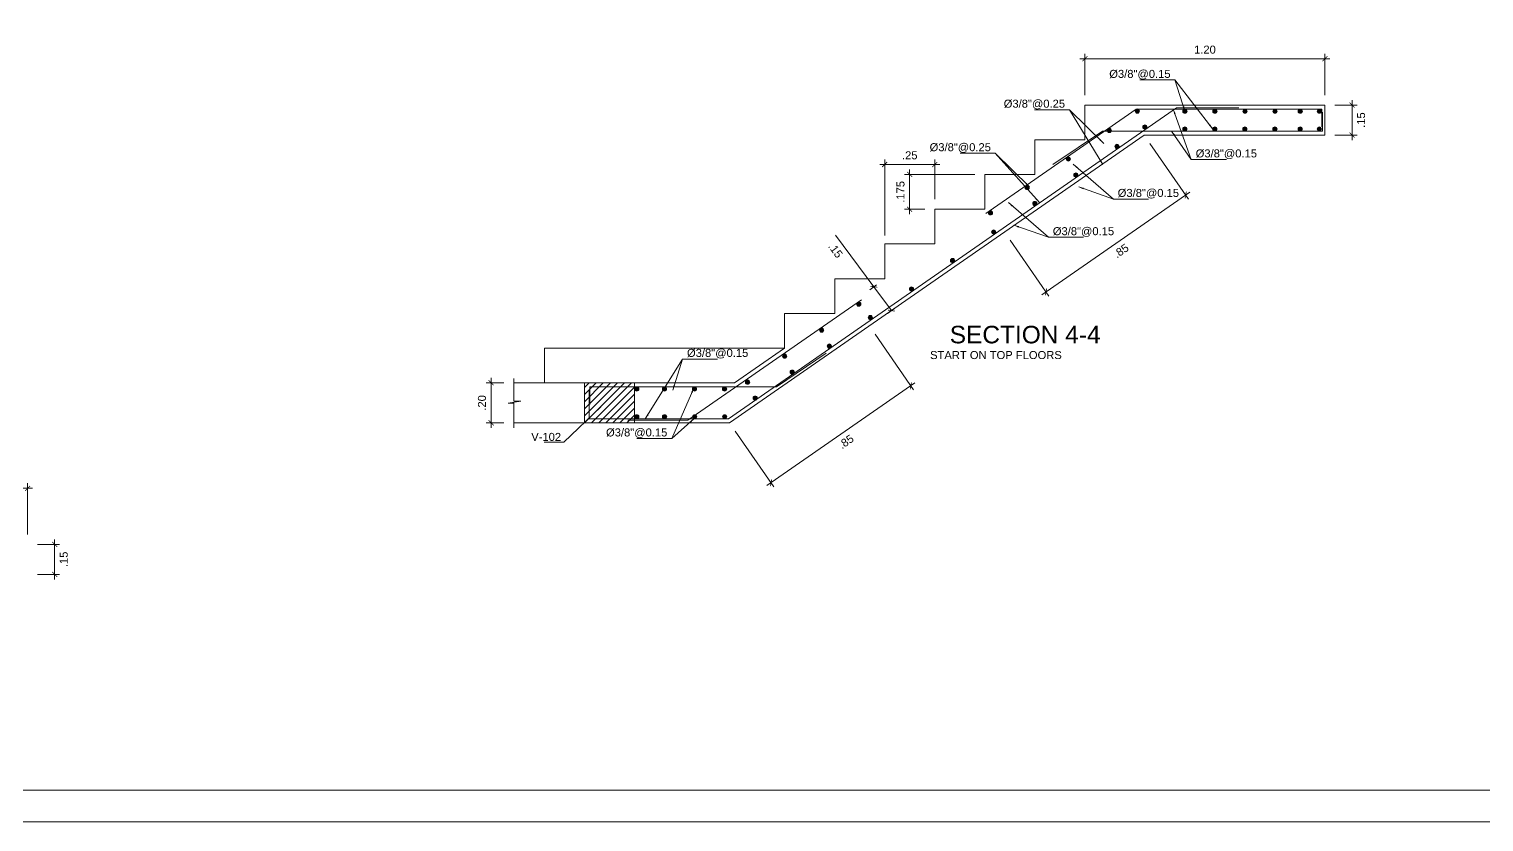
# Model space of a CAD drawing. Header units: millimetres. Extents: x -59 to 123, y 54 to 155.
# Drawn here: x 6.09 to 20.63, y 54.35 to 62.27 of the extents above; entities that cross this region are included whole.
import ezdxf

# ---------------------------------------------------------------- set-up
doc = ezdxf.new("R2010")
doc.units = ezdxf.units.MM
doc.linetypes.add('CONTINUA', pattern=[0])
doc.layers.get('0').update_dxf_attribs({"lineweight": 9})
doc.layers.get('Defpoints').update_dxf_attribs({"lineweight": 0})
for name, color, linetype, lineweight in [('ACERO', 150, 'CONTINUA', 40), ('COTA', 4, 'Continuous', 9), ('DET-CORTE', 86, 'Continuous', 50), ('pluma2', 4, 'Continuous', 20), ('textura', 253, 'Continuous', 0)]:
    doc.layers.add(name, color=color, linetype=linetype, lineweight=lineweight)
doc.layers.add('TEXTO', color=2, linetype='Continuous')
doc.styles.add('estilo1', font='arial.ttf')
doc.styles.add('LUIS', font='arial.ttf')
doc.dimstyles.new('luis', dxfattribs={"dimtxt": 0.08, "dimasz": 0.05, "dimexe": 0.05, "dimexo": 0.1, "dimgap": 0.05, "dimtad": 2, "dimzin": 4, "dimdsep": 46, "dimtxsty": 'LUIS', "dimblk": 'ARCHTICK', "dimcen": 2, "dimdle": 0.05, "dimclrd": 256, "dimclre": 256, "dimclrt": 56, "dimaunit": 1, "dimadec": 0, "dimazin": 0, "dimtfac": 1, "dimtix": 1, "dimtmove": 0, "dimatfit": 3, "dimfxl": 1, "dimlwd": -1, "dimlwe": -1, "dimarcsym": 0})

# ---------------------------------------------------------------- blocks, each defined once
blk = doc.blocks.new('_ArchTick')
at = {"color": 0, "linetype": 'ByBlock', "const_width": 0.15}
blk.add_lwpolyline([(-0.5, -0.5), (0.5, 0.5)], dxfattribs=at)
blk = doc.blocks.new('*D662')
at = {"layer": 'COTA', "transparency": 16777216}
for p, q in [((6.348, 57.171), (6.348, 56.771)), ((6.178, 57.121), (6.398, 57.121)), ((6.178, 56.821), (6.398, 56.821))]:
    blk.add_line(p, q, dxfattribs=at)
at = {"layer": 'Defpoints', "color": 0, "transparency": 16777216}
for p in [(6.078, 57.121), (6.078, 56.821), (6.348, 56.821)]:
    blk.add_point(p, dxfattribs=at)
at = {"layer": 'COTA', "transparency": 16777216, "xscale": 0.05, "yscale": 0.05, "zscale": 0.05}
for p, rotation in [((6.348, 57.121), 90), ((6.348, 56.821), 270)]:
    blk.add_blockref('_ArchTick', p, dxfattribs=dict(at, rotation=rotation))
at = {"layer": 'COTA', "color": 56, "lineweight": 5, "transparency": 16777216, "insert": (6.439, 56.971), "char_height": 0.08, "attachment_point": 5, "rotation": 90, "style": 'LUIS'}
blk.add_mtext('.15', dxfattribs=at)
blk = doc.blocks.new('*D663')
at = {"layer": 'COTA', "transparency": 16777216}
for p, q in [((3.538, 57.221), (3.538, 57.731)), ((6.078, 57.221), (6.078, 57.731)), ((3.488, 57.681), (6.128, 57.681))]:
    blk.add_line(p, q, dxfattribs=at)
at = {"layer": 'Defpoints', "color": 0, "transparency": 16777216}
for p in [(6.078, 57.681), (3.538, 57.121), (6.078, 57.121)]:
    blk.add_point(p, dxfattribs=at)
at = {"layer": 'COTA', "transparency": 16777216, "xscale": 0.05, "yscale": 0.05, "zscale": 0.05, "rotation": 180}
blk.add_blockref('_ArchTick', (3.538, 57.681), dxfattribs=at)
at = {"layer": 'COTA', "transparency": 16777216, "xscale": 0.05, "yscale": 0.05, "zscale": 0.05}
blk.add_blockref('_ArchTick', (6.078, 57.681), dxfattribs=at)
at = {"layer": 'COTA', "color": 56, "lineweight": 5, "transparency": 16777216, "insert": (4.808, 57.771), "char_height": 0.08, "attachment_point": 5, "style": 'LUIS'}
blk.add_mtext('1.27', dxfattribs=at)
blk = doc.blocks.new('*D668')
at = {"layer": 'COTA', "transparency": 16777216}
for p, q in [((15.544, 60.819), (14.843, 60.819)), ((14.893, 60.869), (14.893, 60.42)), ((15.044, 60.47), (14.843, 60.47))]:
    blk.add_line(p, q, dxfattribs=at)
at = {"layer": 'Defpoints', "color": 0, "transparency": 16777216}
for p in [(15.644, 60.819), (14.893, 60.47), (15.144, 60.47)]:
    blk.add_point(p, dxfattribs=at)
at = {"layer": 'COTA', "transparency": 16777216, "xscale": 0.05, "yscale": 0.05, "zscale": 0.05}
for p, rotation in [((14.893, 60.819), 90), ((14.893, 60.47), 270)]:
    blk.add_blockref('_ArchTick', p, dxfattribs=dict(at, rotation=rotation))
at = {"layer": 'COTA', "color": 56, "lineweight": 5, "transparency": 16777216, "insert": (14.802, 60.644), "char_height": 0.08, "attachment_point": 5, "rotation": 90, "style": 'LUIS'}
blk.add_mtext('.175', dxfattribs=at)
blk = doc.blocks.new('*D669')
at = {"layer": 'COTA', "transparency": 16777216}
for p, q in [((14.644, 60.207), (14.644, 60.968)), ((15.144, 60.57), (15.144, 60.968)), ((14.594, 60.918), (15.194, 60.918))]:
    blk.add_line(p, q, dxfattribs=at)
at = {"layer": 'Defpoints', "color": 0, "transparency": 16777216}
for p in [(15.144, 60.918), (15.144, 60.47), (14.644, 60.107)]:
    blk.add_point(p, dxfattribs=at)
at = {"layer": 'COTA', "transparency": 16777216, "xscale": 0.05, "yscale": 0.05, "zscale": 0.05, "rotation": 180}
blk.add_blockref('_ArchTick', (14.644, 60.918), dxfattribs=at)
at = {"layer": 'COTA', "transparency": 16777216, "xscale": 0.05, "yscale": 0.05, "zscale": 0.05}
blk.add_blockref('_ArchTick', (15.144, 60.918), dxfattribs=at)
at = {"layer": 'COTA', "color": 56, "lineweight": 5, "transparency": 16777216, "insert": (14.894, 61.009), "char_height": 0.08, "attachment_point": 5, "style": 'LUIS'}
blk.add_mtext('.25', dxfattribs=at)
blk = doc.blocks.new('*D670')
at = {"layer": 'COTA', "transparency": 16777216}
for p, q in [((19.144, 61.511), (19.364, 61.511)), ((19.314, 61.561), (19.314, 61.161)), ((19.144, 61.211), (19.364, 61.211))]:
    blk.add_line(p, q, dxfattribs=at)
at = {"layer": 'Defpoints', "color": 0, "transparency": 16777216}
for p in [(19.044, 61.511), (19.044, 61.211), (19.314, 61.211)]:
    blk.add_point(p, dxfattribs=at)
at = {"layer": 'COTA', "transparency": 16777216, "xscale": 0.05, "yscale": 0.05, "zscale": 0.05}
for p, rotation in [((19.314, 61.511), 90), ((19.314, 61.211), 270)]:
    blk.add_blockref('_ArchTick', p, dxfattribs=dict(at, rotation=rotation))
at = {"layer": 'COTA', "color": 56, "lineweight": 5, "transparency": 16777216, "insert": (19.405, 61.361), "char_height": 0.08, "attachment_point": 5, "rotation": 90, "style": 'LUIS'}
blk.add_mtext('.15', dxfattribs=at)
blk = doc.blocks.new('*D671')
at = {"layer": 'COTA', "transparency": 16777216}
for p, q in [((14.535, 59.696), (14.153, 60.211)), ((14.563, 59.716), (14.495, 59.666)), ((14.712, 59.457), (14.505, 59.736)), ((14.74, 59.478), (14.671, 59.428))]:
    blk.add_line(p, q, dxfattribs=at)
at = {"layer": 'Defpoints', "color": 0, "transparency": 16777216}
for p in [(14.644, 59.776), (14.82, 59.538), (14.712, 59.457)]:
    blk.add_point(p, dxfattribs=at)
at = {"layer": 'COTA', "transparency": 16777216, "xscale": 0.05, "yscale": 0.05, "zscale": 0.05}
for p, rotation in [((14.535, 59.696), 126.5460230882901), ((14.712, 59.457), 306.54602308829)]:
    blk.add_blockref('_ArchTick', p, dxfattribs=dict(at, rotation=rotation))
at = {"layer": 'COTA', "color": 56, "lineweight": 5, "transparency": 16777216, "insert": (14.152, 60.06), "char_height": 0.08, "attachment_point": 5, "rotation": 306.546, "style": 'LUIS'}
blk.add_mtext('.15', dxfattribs=at)
blk = doc.blocks.new('*D672')
at = {"layer": 'COTA', "transparency": 16777216}
for p, q in [((17.295, 61.129), (17.681, 60.572)), ((16.215, 59.615), (17.693, 60.642)), ((15.898, 60.16), (16.284, 59.603))]:
    blk.add_line(p, q, dxfattribs=at)
at = {"layer": 'Defpoints', "color": 0, "transparency": 16777216}
for p in [(17.238, 61.211), (17.652, 60.613), (15.841, 60.242)]:
    blk.add_point(p, dxfattribs=at)
at = {"layer": 'COTA', "transparency": 16777216, "xscale": 0.05, "yscale": 0.05, "zscale": 0.05}
for p, rotation in [((17.652, 60.613), 34.76064800282473), ((16.256, 59.644), 214.7606480028247)]:
    blk.add_blockref('_ArchTick', p, dxfattribs=dict(at, rotation=rotation))
at = {"layer": 'COTA', "color": 56, "lineweight": 5, "transparency": 16777216, "insert": (17.006, 60.054), "char_height": 0.08, "attachment_point": 5, "rotation": 34.7606, "style": 'LUIS'}
blk.add_mtext('.85', dxfattribs=at)
blk = doc.blocks.new('*D1005')
at = {"layer": 'COTA', "transparency": 16777216}
for p, q in [((16.594, 61.974), (19.094, 61.974)), ((16.644, 61.611), (16.644, 62.024)), ((19.044, 61.611), (19.044, 62.024))]:
    blk.add_line(p, q, dxfattribs=at)
at = {"layer": 'Defpoints', "color": 0, "transparency": 16777216}
for p in [(19.044, 61.974), (16.644, 61.511), (19.044, 61.511)]:
    blk.add_point(p, dxfattribs=at)
at = {"layer": 'COTA', "transparency": 16777216, "xscale": 0.05, "yscale": 0.05, "zscale": 0.05, "rotation": 180}
blk.add_blockref('_ArchTick', (16.644, 61.974), dxfattribs=at)
at = {"layer": 'COTA', "transparency": 16777216, "xscale": 0.05, "yscale": 0.05, "zscale": 0.05}
blk.add_blockref('_ArchTick', (19.044, 61.974), dxfattribs=at)
at = {"layer": 'COTA', "color": 56, "lineweight": 5, "transparency": 16777216, "insert": (17.844, 62.065), "char_height": 0.08, "attachment_point": 5, "style": 'LUIS'}
blk.add_mtext('1.20', dxfattribs=at)
blk = doc.blocks.new('*D1007')
at = {"layer": 'COTA', "transparency": 16777216}
for p, q in [((10.71, 58.785), (10.71, 58.285)), ((10.838, 58.735), (10.66, 58.735)), ((10.838, 58.335), (10.66, 58.335))]:
    blk.add_line(p, q, dxfattribs=at)
at = {"layer": 'Defpoints', "color": 0, "transparency": 16777216}
for p in [(10.938, 58.735), (10.71, 58.335), (10.938, 58.335)]:
    blk.add_point(p, dxfattribs=at)
at = {"layer": 'COTA', "transparency": 16777216, "xscale": 0.05, "yscale": 0.05, "zscale": 0.05}
for p, rotation in [((10.71, 58.735), 90), ((10.71, 58.335), 270)]:
    blk.add_blockref('_ArchTick', p, dxfattribs=dict(at, rotation=rotation))
at = {"layer": 'COTA', "color": 56, "lineweight": 5, "transparency": 16777216, "insert": (10.619, 58.535), "char_height": 0.08, "attachment_point": 5, "rotation": 90, "style": 'LUIS'}
blk.add_mtext('.20', dxfattribs=at)
blk = doc.blocks.new('*D673')
at = {"layer": 'COTA', "transparency": 16777216}
for p, q in [((14.547, 59.222), (14.933, 58.665)), ((13.467, 57.709), (14.946, 58.735)), ((13.15, 58.253), (13.537, 57.696))]:
    blk.add_line(p, q, dxfattribs=at)
at = {"layer": 'Defpoints', "color": 0, "transparency": 16777216}
for p in [(14.49, 59.304), (14.905, 58.706), (13.093, 58.335)]:
    blk.add_point(p, dxfattribs=at)
at = {"layer": 'COTA', "transparency": 16777216, "xscale": 0.05, "yscale": 0.05, "zscale": 0.05}
for p, rotation in [((14.905, 58.706), 34.76064800282779), ((13.508, 57.737), 214.7606480028278)]:
    blk.add_blockref('_ArchTick', p, dxfattribs=dict(at, rotation=rotation))
at = {"layer": 'COTA', "color": 56, "lineweight": 5, "transparency": 16777216, "insert": (14.258, 58.147), "char_height": 0.08, "attachment_point": 5, "rotation": 34.7606, "style": 'LUIS'}
blk.add_mtext('.85', dxfattribs=at)

msp = doc.modelspace()

# ---------------------------------------------------------------- hatches: boundary and pattern name
at = {"layer": 'ACERO', "lineweight": 5}
for points in [[(17.171, 61.4721, -1), (17.1652, 61.4305, -1)], [(17.1889, 61.4484, -1), (17.1473, 61.4542, -1)], [(17.6469, 61.4708, -1), (17.6411, 61.4292, -1)], [(17.6648, 61.4471, -1), (17.6232, 61.4529, -1)], [(17.9469, 61.4708, -1), (17.9411, 61.4292, -1)], [(17.9648, 61.4471, -1), (17.9232, 61.4529, -1)], [(18.2469, 61.4708, -1), (18.2411, 61.4292, -1)], [(18.2648, 61.4471, -1), (18.2232, 61.4529, -1)], [(18.5469, 61.4708, -1), (18.5411, 61.4292, -1)], [(18.5648, 61.4471, -1), (18.5232, 61.4529, -1)], [(18.7996, 61.4708, -1), (18.7938, 61.4292, -1)], [(18.8175, 61.4471, -1), (18.7759, 61.4529, -1)], [(18.9912, 61.4708, -1), (18.9854, 61.4292, -1)], [(19.0091, 61.4471, -1), (18.9675, 61.4529, -1)], [(16.892, 61.278, -1), (16.8862, 61.2364, -1)], [(16.9099, 61.2543, -1), (16.8683, 61.2601, -1)], [(17.2469, 61.313, -1), (17.2411, 61.2714, -1)], [(17.2648, 61.2893, -1), (17.2232, 61.2951, -1)], [(17.6464, 61.2928, -1), (17.6406, 61.2512, -1)], [(17.6643, 61.2691, -1), (17.6227, 61.2749, -1)], [(17.9464, 61.2928, -1), (17.9406, 61.2512, -1)], [(17.9643, 61.2691, -1), (17.9227, 61.2749, -1)], [(18.2464, 61.2928, -1), (18.2406, 61.2512, -1)], [(18.2643, 61.2691, -1), (18.2227, 61.2749, -1)], [(18.5464, 61.2928, -1), (18.5406, 61.2512, -1)], [(18.5643, 61.2691, -1), (18.5227, 61.2749, -1)], [(18.7991, 61.2928, -1), (18.7933, 61.2512, -1)], [(18.817, 61.2691, -1), (18.7754, 61.2749, -1)], [(18.9907, 61.2928, -1), (18.9849, 61.2512, -1)], [(19.0086, 61.2691, -1), (18.967, 61.2749, -1)], [(16.968, 61.1189, -1), (16.9621, 61.0773, -1)], [(16.9858, 61.0952, -1), (16.9443, 61.101, -1)], [(16.4813, 60.9929, -1), (16.4755, 60.9513, -1)], [(16.4992, 60.9692, -1), (16.4576, 60.975, -1)], [(16.5572, 60.8338, -1), (16.5514, 60.7922, -1)], [(16.5751, 60.8101, -1), (16.5335, 60.8159, -1)], [(16.0705, 60.7079, -1), (16.0647, 60.6663, -1)], [(16.0884, 60.6842, -1), (16.0468, 60.69, -1)], [(16.1464, 60.5488, -1), (16.1406, 60.5072, -1)], [(16.1643, 60.5251, -1), (16.1227, 60.5309, -1)], [(15.7037, 60.4547, -1), (15.6979, 60.4131, -1)], [(15.7216, 60.431, -1), (15.68, 60.4368, -1)], [(15.7356, 60.2637, -1), (15.7298, 60.2221, -1)], [(15.7535, 60.24, -1), (15.7119, 60.2458, -1)], [(15.3249, 59.9786, -1), (15.3191, 59.937, -1)], [(15.3428, 59.9549, -1), (15.3012, 59.9607, -1)], [(14.9141, 59.6935, -1), (14.9083, 59.6519, -1)], [(14.932, 59.6698, -1), (14.8904, 59.6756, -1)], [(14.387, 59.5426, -1), (14.3812, 59.501, -1)], [(14.4049, 59.5189, -1), (14.3633, 59.5247, -1)], [(14.5033, 59.4085, -1), (14.4975, 59.3669, -1)], [(14.5212, 59.3848, -1), (14.4796, 59.3906, -1)], [(14.0166, 59.2825, -1), (14.0108, 59.2409, -1)], [(14.0345, 59.2588, -1), (13.9929, 59.2646, -1)], [(14.0926, 59.1234, -1), (14.0868, 59.0818, -1)], [(14.1105, 59.0997, -1), (14.0689, 59.1055, -1)], [(13.6463, 59.0223, -1), (13.6405, 58.9807, -1)], [(13.6642, 58.9986, -1), (13.6226, 59.0044, -1)], [(13.276, 58.7622, -1), (13.2702, 58.7206, -1)], [(13.2939, 58.7385, -1), (13.2523, 58.7443, -1)], [(13.7222, 58.8632, -1), (13.7164, 58.8216, -1)], [(13.7401, 58.8395, -1), (13.6985, 58.8453, -1)], [(12.1627, 58.6948, 1), (12.1685, 58.6532, 1)], [(12.1448, 58.6711, 1), (12.1864, 58.6769, 1)], [(12.4404, 58.6948, 1), (12.4462, 58.6532, 1)], [(12.4225, 58.6711, 1), (12.4641, 58.6769, 1)], [(12.7404, 58.6948, 1), (12.7462, 58.6532, 1)], [(12.7225, 58.6711, 1), (12.7641, 58.6769, 1)], [(13.0404, 58.6948, 1), (13.0462, 58.6532, 1)], [(13.0225, 58.6711, 1), (13.0641, 58.6769, 1)], [(13.3519, 58.6031, -1), (13.3461, 58.5615, -1)], [(13.3698, 58.5794, -1), (13.3282, 58.5852, -1)], [(12.1632, 58.4168, 1), (12.169, 58.3752, 1)], [(12.1453, 58.3931, 1), (12.1869, 58.3989, 1)], [(12.4409, 58.4168, 1), (12.4467, 58.3752, 1)], [(12.423, 58.3931, 1), (12.4646, 58.3989, 1)], [(12.7409, 58.4168, 1), (12.7467, 58.3752, 1)], [(12.723, 58.3931, 1), (12.7646, 58.3989, 1)], [(13.0409, 58.4168, 1), (13.0467, 58.3752, 1)], [(13.023, 58.3931, 1), (13.0646, 58.3989, 1)]]:
    msp.add_hatch(color=256, dxfattribs=at).paths.add_polyline_path(points)
at = {"layer": 'textura', "lineweight": 5, "ltscale": 0.01}
h = msp.add_hatch(dxfattribs=at)
h.set_pattern_fill('_USER', color=256, scale=0.05, angle=45, style=0, pattern_type=0)
h.set_pattern_definition([(45, (11.643614, 58.33496), (-0.0353553, 0.0353553), [])])
h.paths.add_polyline_path([(11.6436, 58.735), (11.6436, 58.335), (12.1436, 58.335), (12.1436, 58.735)])

# ---------------------------------------------------------------- linework, layer by layer
at = {"layer": 'ACERO', "lineweight": 5}
for p, q in [((17.5599, 61.4834), (13.0809, 58.375)), ((17.1561, 61.471), (15.6549, 60.4291)), ((17.1561, 61.471), (19.0126, 61.471)), ((17.5599, 61.4834), (18.1824, 61.4834)), ((19.0126, 61.471), (19.0126, 61.2939)), ((19.0195, 61.251), (19.0195, 61.4396)), ((16.8214, 61.251), (19.0195, 61.251)), ((14.4103, 59.5654), (12.6755, 58.3614)), ((13.5618, 58.695), (14.0578, 59.0327)), ((11.6911, 58.375), (11.6911, 58.6636)), ((13.5618, 58.695), (11.698, 58.695)), ((11.698, 58.695), (11.698, 58.5179)), ((13.0809, 58.375), (11.6911, 58.375)), ((12.6755, 58.3614), (12.0755, 58.3614))]:
    msp.add_line(p, q, dxfattribs=at)
at = {"layer": 'ACERO', "linetype": 'Continuous', "lineweight": 5, "ltscale": 0.01}
msp.add_line((16.8214, 61.251), (16.3236, 60.9159), dxfattribs=at)
at = {"layer": 'ACERO', "lineweight": 5}
for centre in [(17.1681, 61.4513), (17.644, 61.45), (17.944, 61.45), (18.244, 61.45), (18.544, 61.45), (18.7967, 61.45), (18.9883, 61.45), (16.8891, 61.2572), (17.244, 61.2922), (17.6435, 61.272), (17.9435, 61.272), (18.2435, 61.272), (18.5435, 61.272), (18.7962, 61.272), (18.9878, 61.272), (16.965, 61.0981), (16.4784, 60.9721), (16.5543, 60.813), (16.0676, 60.6871), (16.1435, 60.528), (15.7008, 60.4339), (15.7327, 60.2429), (15.322, 59.9578), (14.9112, 59.6727), (14.3841, 59.5218), (14.5004, 59.3877), (14.0137, 59.2617), (14.0897, 59.1026), (13.6434, 59.0015), (13.2731, 58.7414), (13.7193, 58.8424), (12.1656, 58.674), (12.4433, 58.674), (12.7433, 58.674), (13.0433, 58.674), (13.349, 58.5823), (12.1661, 58.396), (12.4438, 58.396), (12.7438, 58.396), (13.0438, 58.396)]:
    msp.add_circle(centre, 0.021, dxfattribs=at)
at = {"layer": 'Defpoints', "lineweight": 5, "ltscale": 0.5}
msp.add_lwpolyline([(-14.6883, 54.3471), (29.5617, 54.3471), (29.5617, 84.1298), (-14.6883, 84.1298)], close=True, dxfattribs=at)
at = {"layer": 'DET-CORTE', "lineweight": 5, "ltscale": 0.5}
msp.add_lwpolyline([(-14.3704, 54.6651), (29.2437, 54.6651), (29.2437, 83.8118), (-14.3704, 83.8118)], close=True, dxfattribs=at)
at = {"layer": 'pluma2', "lineweight": 5}
for p, q in [((19.0436, 61.511), (19.0436, 61.211)), ((13.0934, 58.335), (17.2375, 61.211)), ((13.1436, 58.735), (13.6436, 59.082)), ((11.6436, 58.735), (10.9376, 58.735)), ((12.1436, 58.735), (13.1436, 58.735)), ((11.6436, 58.335), (10.9376, 58.335)), ((12.1436, 58.335), (13.0934, 58.335))]:
    msp.add_line(p, q, dxfattribs=at)
at = {"layer": 'pluma2', "linetype": 'Continuous', "lineweight": 5, "ltscale": 0.01}
msp.add_line((17.2375, 61.211), (19.0436, 61.211), dxfattribs=at)
for points in [[(16.6436, 61.164), (16.6436, 61.511), (19.0436, 61.511)], [(16.1436, 60.817), (16.1436, 61.164), (16.6436, 61.164)], [(15.6436, 60.47), (15.6436, 60.817), (16.1436, 60.817)], [(15.1436, 60.123), (15.1436, 60.47), (15.6436, 60.47)], [(14.6436, 59.776), (14.6436, 60.123), (15.1436, 60.123)], [(14.1436, 59.429), (14.1436, 59.776), (14.6436, 59.776)], [(13.6436, 59.082), (13.6436, 59.429), (14.1436, 59.429)], [(11.2436, 58.735), (11.2436, 59.082), (13.6436, 59.082)], [(10.9376, 58.7802), (10.9376, 58.5512), (11.0077, 58.5512), (10.8805, 58.5305), (10.9376, 58.5305), (10.9376, 58.2842)]]:
    msp.add_lwpolyline(points, dxfattribs=at)
msp.add_lwpolyline([(11.6436, 58.335), (12.1436, 58.335), (12.1436, 58.735), (11.6436, 58.735)], close=True, dxfattribs=at)

# ---------------------------------------------------------------- texts
at = {"layer": 'TEXTO', "lineweight": 5, "ltscale": 0.1, "style": 'estilo1'}
for s, p in [('Ø3/8"@0.15', (16.8879, 61.7831)), ('Ø3/8"@0.25', (15.8332, 61.4853)), ('Ø3/8"@0.25', (15.0925, 61.0504)), ('Ø3/8"@0.15', (17.7517, 60.9883)), ('Ø3/8"@0.15', (16.9724, 60.5934)), ('Ø3/8"@0.15', (16.3237, 60.2109)), ('Ø3/8"@0.15', (12.6678, 58.9944)), ('START ON TOP FLOORS', (15.0974, 58.973)), ('V-102', (11.1112, 58.1551)), ('Ø3/8"@0.15', (11.8586, 58.1996))]:
    msp.add_text(s, height=0.08, dxfattribs=at).set_placement(p)
at = {"layer": 'TEXTO', "lineweight": 5, "style": 'LUIS'}
msp.add_text('SECTION 4-4', height=0.175, dxfattribs=at).set_placement((15.2935, 59.1301))

# ---------------------------------------------------------------- dimensions: what is measured, and where the dimension line sits
at = {"layer": 'COTA', "lineweight": 5}
for base, p1, p2, picture, middle in [((19.0436, 61.9737), (16.6436, 61.511), (19.0436, 61.511), '*D1005', (17.8436, 62.0645)), ((15.1436, 60.9178), (14.6436, 60.1075), (15.1436, 60.47), '*D669', (14.8936, 61.0086)), ((6.0778, 57.6813), (3.5378, 57.1213), (6.0778, 57.1213), '*D663', (4.8078, 57.7715))]:
    dim = msp.add_linear_dim(base=base, p1=p1, p2=p2, dimstyle='luis', override={"dimlfac": 0.5}, dxfattribs=at)
    dim.commit()
    dim.dimension.update_dxf_attribs({"geometry": picture, "text_midpoint": middle})
for base, p1, p2, override, picture, middle in [((19.3141, 61.211), (19.0436, 61.511), (19.0436, 61.211), {"dimlfac": 0.5}, '*D670', (19.4049, 61.361)), ((14.8927106163, 60.4699595135), (15.6436136227, 60.8189595135), (15.1436136227, 60.4699595135), {"dimdec": 3, "dimlfac": 0.5}, '*D668', (14.8018647772, 60.6444595135)), ((10.7102, 58.335), (10.9376, 58.735), (10.9376, 58.335), {"dimlfac": 0.5}, '*D1007', (10.6193, 58.535)), ((6.3483, 56.8213), (6.0778, 57.1213), (6.0778, 56.8213), {"dimlfac": 0.5}, '*D662', (6.4392, 56.9713))]:
    dim = msp.add_linear_dim(base=base, p1=p1, p2=p2, angle=90, dimstyle='luis', override=override, dxfattribs=at)
    dim.commit()
    dim.dimension.update_dxf_attribs({"geometry": picture, "text_midpoint": middle})
for p1, p2, picture, middle in [((15.8409, 60.2417), (17.2375, 61.211), '*D672', (17.0058, 60.0539)), ((13.0934, 58.335), (14.49, 59.3042), '*D673', (14.2584, 58.1472))]:
    dim = msp.add_aligned_dim(p1=p1, p2=p2, distance=-0.7276, dimstyle='luis', override={"dimlfac": 0.5}, dxfattribs=at)
    dim.commit()
    dim.dimension.update_dxf_attribs({"geometry": picture, "text_midpoint": middle})
dim = msp.add_linear_dim(base=(14.7116, 59.4574), p1=(14.6436, 59.776), p2=(14.8201, 59.5379), angle=306.54602, dimstyle='luis', override={"dimlfac": 0.5}, dxfattribs=at)
dim.commit()
dim.dimension.update_dxf_attribs({"geometry": '*D671', "text_midpoint": (14.2246, 60.1145), "dimtype": 161})

# ---------------------------------------------------------------- leaders
for points in [[(17.9225, 61.272), (17.5446, 61.7622), (17.1945, 61.7622)], [(17.644, 61.45), (17.5446, 61.7622), (17.1945, 61.7622)], [(16.823, 60.9169), (16.4899, 61.4644), (16.1398, 61.4644)], [(16.8327, 61.1289), (16.4899, 61.4644), (16.1398, 61.4644)], [(17.5271, 61.471), (17.7079, 60.9674), (18.058, 60.9674)], [(17.5115, 61.251), (17.7079, 60.9674), (18.058, 60.9674)], [(16.19, 60.5369), (15.7492, 61.0295), (15.3991, 61.0295)], [(16.092, 60.694), (15.7492, 61.0295), (15.3991, 61.0295)], [(16.5287, 60.9193), (16.9287, 60.5725), (17.2788, 60.5725)], [(16.5844, 60.6928), (16.9287, 60.5725), (17.2788, 60.5725)], [(15.88, 60.5368), (16.28, 60.1901), (16.6301, 60.1901)], [(15.9357, 60.3103), (16.28, 60.1901), (16.6301, 60.1901)], [(12.2503, 58.375), (12.624, 58.9735), (12.9741, 58.9735)], [(12.5247, 58.6613), (12.624, 58.9735), (12.9741, 58.9735)], [(12.7356, 58.6823), (12.5153, 58.1787), (12.1652, 58.1787)], [(11.8072, 58.496), (11.4358, 58.1425), (11.2394, 58.1425)], [(12.7374, 58.375), (12.5153, 58.1787), (12.1652, 58.1787)]]:
    msp.add_leader(points, dimstyle='luis', override={"dimlfac": 0.5}, dxfattribs=at)

doc.saveas('drawing.dxf')
